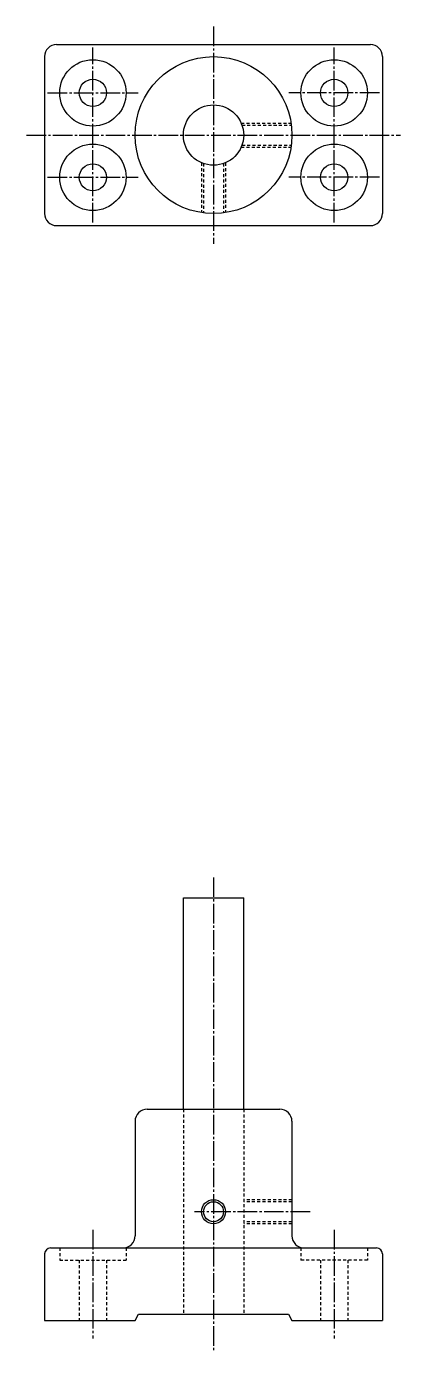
# Model space of a CAD drawing. Extents: x 21 to 329, y 20 to 336.
# Drawn here: x 267 to 329, y 116.5 to 336 of the extents above; entities outside this region: 2.
import ezdxf

# ---------------------------------------------------------------- set-up
doc = ezdxf.new("R2010")
doc.units = 0
doc.header["$LTSCALE"] = 0.25
doc.linetypes.add('CENTER', pattern=[17.5, 13, -1.5, 1.5, -1.5])
doc.linetypes.add('DASHED', pattern=[3.5, 2, -1.5])
doc.layers.get('0').update_dxf_attribs({"linetype": 'CONTINUOUS'})
doc.layers.add('CENTER', color=1, linetype='CENTER')
doc.styles.get("Standard").update_dxf_attribs({"font": 'txt', "bigfont": 'BIGFONT'})

msp = doc.modelspace()

# ---------------------------------------------------------------- linework, layer by layer
for p, q in [((272, 332.97), (324, 332.97)), ((270, 330.97), (270, 304.97)), ((326, 330.97), (326, 304.97)), ((272, 302.97), (324, 302.97)), ((293, 191.53), (303, 191.53)), ((293, 156.53), (293, 191.53)), ((303, 156.53), (303, 191.53)), ((287, 156.53), (309, 156.53)), ((292.5, 156.53), (292.5, 156.53)), ((298, 156.53), (298, 156.53)), ((285, 154.53), (285, 135.53)), ((311, 154.53), (311, 135.53)), ((270, 132.53), (270, 121.53)), ((271, 133.53), (325, 133.53)), ((326, 132.53), (326, 121.53)), ((270, 121.53), (285, 121.53)), ((285, 121.53), (285.57, 122.53)), ((285.57, 122.53), (310.42, 122.53)), ((310.42, 122.53), (311, 121.53)), ((311, 121.53), (326, 121.53))]:
    msp.add_line(p, q)
at = {"color": 3, "linetype": 'DASHED'}
for p, q in [((302.58, 319.97), (310.84, 319.97)), ((302.72, 319.62), (310.89, 319.62)), ((302.72, 316.32), (310.89, 316.32)), ((302.58, 315.97), (310.84, 315.97)), ((296, 313.39), (296, 305.13)), ((296.35, 313.25), (296.35, 305.08)), ((299.65, 313.25), (299.65, 305.08)), ((300, 313.39), (300, 305.13)), ((293, 156.53), (293, 122.53)), ((303, 156.53), (303, 122.53)), ((311, 141.53), (303, 141.53)), ((311, 141.18), (303, 141.18)), ((311, 137.88), (303, 137.88)), ((311, 137.53), (303, 137.53)), ((272.5, 133.53), (272.5, 131.53)), ((283.5, 133.53), (283.5, 131.53)), ((312.5, 133.53), (312.5, 131.53)), ((323.5, 133.53), (323.5, 131.53)), ((272.5, 131.53), (283.5, 131.53)), ((275.75, 131.53), (275.75, 121.53)), ((280.25, 131.53), (280.25, 121.53)), ((323.5, 131.53), (312.5, 131.53)), ((315.75, 131.53), (315.75, 121.53)), ((320.25, 131.53), (320.25, 121.53))]:
    msp.add_line(p, q, dxfattribs=at)
for centre, radius in [((278, 324.97), 5.5), ((298, 317.97), 13), ((318, 324.97), 5.5), ((278, 324.97), 2.25), ((318, 324.97), 2.25), ((298, 317.97), 5), ((278, 310.97), 5.5), ((318, 310.97), 5.5), ((278, 310.97), 2.25), ((318, 310.97), 2.25), ((298, 139.53), 1.65)]:
    msp.add_circle(centre, radius)
at = {"color": 3}
msp.add_circle((298, 139.53), 2, dxfattribs=at)
for centre, radius, start, end in [((272, 330.97), 2, 90, 180), ((324, 330.97), 2, 0, 90), ((272, 304.97), 2, 180, 270), ((324, 304.97), 2, 270, 0), ((287, 154.53), 2, 90, 180), ((309, 154.53), 2, 0, 90), ((283, 135.53), 2, 270, 0), ((313, 135.53), 2, 180, 270), ((271, 132.53), 1, 90, 180), ((325, 132.53), 1, 0, 90)]:
    msp.add_arc(centre, radius, start, end)
at = {"layer": 'CENTER', "color": 1, "linetype": 'CENTER'}
for p, q in [((298, 335.97), (298, 299.97)), ((278, 303.47), (278, 332.47)), ((318, 303.47), (318, 332.47)), ((270.5, 324.97), (285.5, 324.97)), ((325.5, 324.97), (310.5, 324.97)), ((267, 317.97), (329, 317.97)), ((270.5, 310.97), (285.5, 310.97)), ((325.5, 310.97), (310.5, 310.97)), ((298, 194.95), (298, 116.53)), ((314, 139.53), (294.86, 139.53)), ((278, 136.53), (278, 118.53)), ((318, 136.53), (318, 118.53))]:
    msp.add_line(p, q, dxfattribs=at)

# ---------------------------------------------------------------- texts
for s, p in [('MASTN 10-70', (20, 50)), ('MASTN10', (20, 20))]:
    msp.add_text(s, height=8).set_placement(p)

doc.saveas('drawing.dxf')
